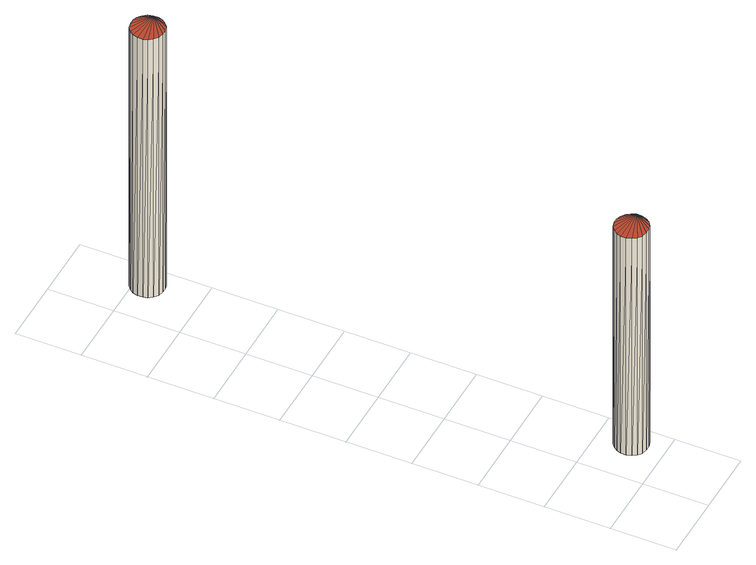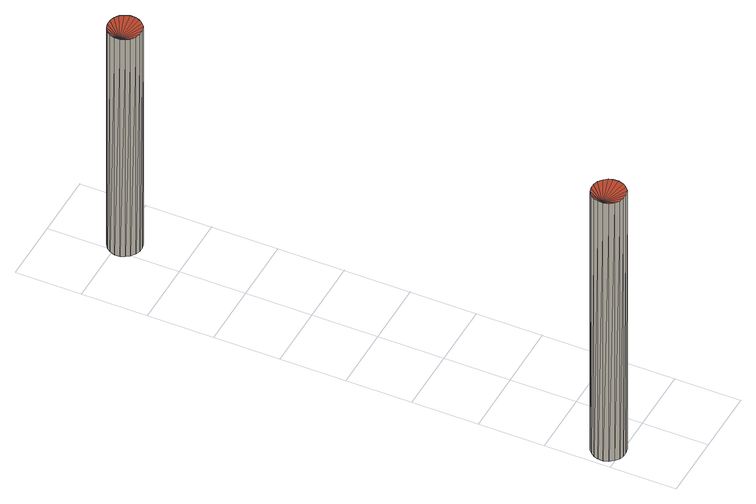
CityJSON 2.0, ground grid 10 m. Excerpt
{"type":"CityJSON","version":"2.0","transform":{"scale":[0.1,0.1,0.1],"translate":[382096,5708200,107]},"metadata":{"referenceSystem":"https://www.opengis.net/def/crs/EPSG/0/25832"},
"CityObjects":{
"building1":{"type":"Building","attributes":{"Geometrietyp2DReferenz":"1000","Gemeindeschluessel":"05911000","function":"51002_1251","roofType":"9999","measuredHeight":39.85},"geometry":[{"type":"Solid","lod":"2","boundaries":[[[[0,1,2]],[[1,3,2]],[[4,5,0]],[[5,1,0]],[[6,7,4]],[[7,5,4]],[[8,9,6]],[[9,7,6]],[[10,11,8]],[[11,9,8]],[[12,13,10]],[[13,11,10]],[[14,15,12]],[[15,13,12]],[[16,17,14]],[[17,15,14]],[[18,19,16]],[[19,17,16]],[[20,21,18]],[[21,19,18]],[[22,23,20]],[[23,21,20]],[[24,25,22]],[[25,23,22]],[[26,27,24]],[[27,25,24]],[[28,29,26]],[[29,27,26]],[[30,31,28]],[[31,29,28]],[[32,33,30]],[[33,31,30]],[[34,35,32]],[[35,33,32]],[[36,37,34]],[[37,35,34]],[[38,39,36]],[[39,37,36]],[[2,3,38]],[[3,39,38]],[[3,1,39]],[[1,5,39]],[[5,7,39]],[[7,9,39]],[[9,11,39]],[[11,13,39]],[[13,15,39]],[[15,17,39]],[[17,19,39]],[[19,21,39]],[[21,23,39]],[[23,25,39]],[[25,27,39]],[[27,29,39]],[[29,31,39]],[[31,33,39]],[[33,35,39]],[[35,37,39]],[[0,2,4]],[[2,38,4]],[[38,36,4]],[[36,34,4]],[[34,32,4]],[[32,30,4]],[[30,28,4]],[[28,26,4]],[[26,24,4]],[[24,22,4]],[[22,20,4]],[[20,18,4]],[[18,16,4]],[[16,14,4]],[[14,12,4]],[[12,10,4]],[[10,8,4]],[[8,6,4]]]],"semantics":{"surfaces":[{"type":"WallSurface"},{"type":"GroundSurface"},{"type":"RoofSurface"}],"values":[[0,0,0,0,0,0,0,0,0,0,0,0,0,0,0,0,0,0,0,0,0,0,0,0,0,0,0,0,0,0,0,0,0,0,0,0,0,0,0,0,1,1,1,1,1,1,1,1,1,1,1,1,1,1,1,1,1,1,2,2,2,2,2,2,2,2,2,2,2,2,2,2,2,2,2,2]]}}]},
"building2":{"type":"Building","attributes":{"Geometrietyp2DReferenz":"1000","Gemeindeschluessel":"05911000","function":"51002_1251","roofType":"9999","measuredHeight":47.37},"geometry":[{"type":"Solid","lod":"2","boundaries":[[[[40,41,42]],[[41,43,42]],[[44,45,40]],[[45,41,40]],[[46,47,44]],[[47,45,44]],[[48,49,46]],[[49,47,46]],[[50,51,48]],[[51,49,48]],[[52,53,50]],[[53,51,50]],[[54,55,52]],[[55,53,52]],[[56,57,54]],[[57,55,54]],[[58,59,56]],[[59,57,56]],[[60,61,58]],[[61,59,58]],[[62,63,60]],[[63,61,60]],[[64,65,62]],[[65,63,62]],[[66,67,64]],[[67,65,64]],[[68,69,66]],[[69,67,66]],[[70,71,68]],[[71,69,68]],[[72,73,70]],[[73,71,70]],[[74,75,72]],[[75,73,72]],[[76,77,74]],[[77,75,74]],[[78,79,76]],[[79,77,76]],[[42,43,78]],[[43,79,78]],[[43,41,79]],[[41,45,79]],[[45,47,79]],[[47,49,79]],[[49,51,79]],[[51,53,79]],[[53,55,79]],[[55,57,79]],[[57,59,79]],[[59,61,79]],[[61,63,79]],[[63,65,79]],[[65,67,79]],[[67,69,79]],[[69,71,79]],[[71,73,79]],[[73,75,79]],[[75,77,79]],[[40,42,44]],[[42,78,44]],[[78,76,44]],[[76,74,44]],[[74,72,44]],[[72,70,44]],[[70,68,44]],[[68,66,44]],[[66,64,44]],[[64,62,44]],[[62,60,44]],[[60,58,44]],[[58,56,44]],[[50,48,44]],[[56,54,44]],[[54,52,44]],[[52,50,44]],[[48,46,44]]]],"semantics":{"surfaces":[{"type":"WallSurface"},{"type":"GroundSurface"},{"type":"RoofSurface"}],"values":[[0,0,0,0,0,0,0,0,0,0,0,0,0,0,0,0,0,0,0,0,0,0,0,0,0,0,0,0,0,0,0,0,0,0,0,0,0,0,0,0,1,1,1,1,1,1,1,1,1,1,1,1,1,1,1,1,1,1,2,2,2,2,2,2,2,2,2,2,2,2,2,2,2,2,2,2]]}}]}
},
"vertices":[
[48,41,442],[48,41,44],[44,47,442],[44,47,44],[51,34,442],[51,34,44],[51,26,442],[51,26,44],[48,18,442],[48,18,44],[44,12,442],[44,12,44],[37,7,442],[37,7,44],[30,5,442],[30,5,44],[22,5,442],[22,5,44],[14,7,442],[14,7,44],[8,12,442],[8,12,44],[4,18,442],[4,18,44],[1,26,442],[1,26,44],[1,34,442],[1,34,44],[4,41,442],[4,41,44],[8,47,442],[8,47,44],[14,52,442],[14,52,44],[22,54,442],[22,54,44],[30,54,442],[30,54,44],[37,52,442],[37,52,44],
[90,793,474],[90,793,1],[85,799,474],[85,799,1],[92,785,474],[92,785,1],[92,777,474],[92,777,1],[90,770,474],[90,770,1],[85,764,474],[85,764,1],[79,759,474],[79,759,1],[72,757,474],[72,757,1],[64,757,474],[64,757,1],[56,759,474],[56,759,1],[50,764,474],[50,764,1],[45,770,474],[45,770,1],[43,777,474],[43,777,1],[43,785,474],[43,785,1],[45,793,474],[45,793,1],[50,799,474],[50,799,1],[56,804,474],[56,804,1],[64,806,474],[64,806,1],[72,806,474],[72,806,1],[79,804,474],[79,804,1]
]}
